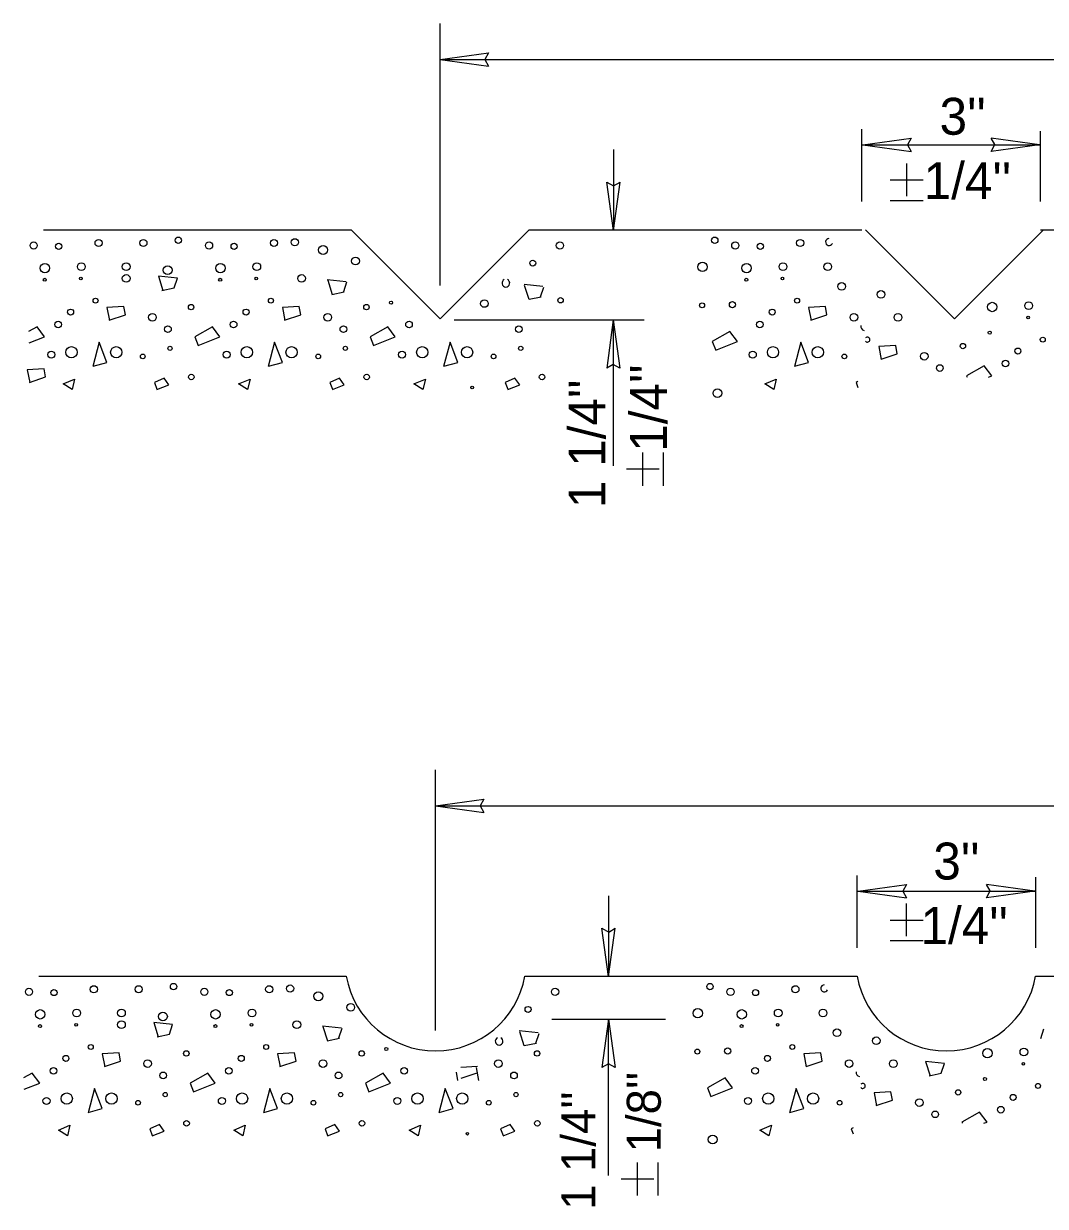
# Model space of a CAD drawing. Extents: x 290 to 799, y -237 to 274.
# Drawn here: x 480.7 to 518.47, y 80.85 to 124.59 of the extents above; entities that cross this region are included whole.
import ezdxf

# ---------------------------------------------------------------- set-up
doc = ezdxf.new("R2010")
doc.units = 0
doc.header["$LTSCALE"] = 0.52
doc.layers.add('1', color=7, linetype='Continuous', lineweight=13)
doc.layers.add('36', color=7, linetype='Continuous', lineweight=35)

msp = doc.modelspace()

# ---------------------------------------------------------------- linework, layer by layer
at = {"layer": '1', "lineweight": 25}
for p, q in [((496.0958, 123.2629), (497.8839, 123.5087)), ((496.0958, 123.2629), (497.8839, 123.0173)), ((511.7238, 120.1129), (513.512, 120.3587)), ((518.2564, 120.1147), (516.4683, 120.3604)), ((511.7238, 120.1129), (513.512, 119.8673)), ((518.2564, 120.1147), (516.4683, 119.869)), ((513.3463, 118.2124), (513.3463, 119.4201)), ((502.5009, 116.9476), (502.2552, 118.7358)), ((502.5009, 116.9476), (502.7466, 118.7358)), ((512.7358, 118.8148), (513.9603, 118.8148)), ((512.7358, 118.0534), (513.9603, 118.0534)), ((496.1013, 113.6718), (492.8093, 116.9638)), ((496.1013, 113.6718), (499.3933, 116.9638)), ((515.1107, 113.6718), (511.8187, 116.9638)), ((515.1107, 113.6718), (518.4027, 116.9638)), ((502.4992, 113.6329), (502.2534, 111.8448)), ((502.4992, 113.6329), (502.7448, 111.8448)), ((503.5924, 107.5033), (503.5924, 108.7278)), ((504.3539, 107.5033), (504.3539, 108.7278)), ((504.1949, 108.1138), (502.9873, 108.1138)), ((495.9203, 95.6607), (497.7084, 95.9064)), ((495.9203, 95.6607), (497.7084, 95.415)), ((511.5483, 92.5107), (513.3365, 92.7564)), ((518.0809, 92.5124), (516.2928, 92.7582)), ((511.5483, 92.5107), (513.3365, 92.265)), ((518.0809, 92.5124), (516.2928, 92.2668)), ((513.3412, 90.8375), (513.3412, 92.0452)), ((512.7308, 91.4399), (513.9552, 91.4399)), ((502.3254, 89.3454), (502.0797, 91.1335)), ((502.3254, 89.3454), (502.5711, 91.1335)), ((512.7308, 90.6785), (513.9552, 90.6785)), ((502.3237, 87.7697), (502.0779, 85.9815)), ((502.3237, 87.7697), (502.5693, 85.9815)), ((503.3911, 81.2486), (503.3911, 82.4731)), ((504.1525, 81.2486), (504.1525, 82.4731)), ((503.9935, 81.8591), (502.7858, 81.8591))]:
    msp.add_line(p, q, dxfattribs=at)
at = {"layer": '1'}
for p, q in [((492.6243, 115.0405), (491.9253, 115.1141)), ((491.9387, 115.1007), (492.1043, 114.5763)), ((492.0943, 114.5763), (492.5449, 114.6683)), ((492.5315, 114.6818), (492.6511, 115.0405)), ((499.8968, 114.8746), (499.1978, 114.9482)), ((499.2053, 114.9213), (499.3708, 114.397)), ((499.8115, 114.489), (499.9311, 114.8478)), ((499.3818, 114.3987), (499.8325, 114.4906)), ((481.1934, 113.381), (480.8733, 113.2007)), ((481.4693, 113.0131), (481.1934, 113.381)), ((496.6193, 113.6333), (503.6443, 113.6333)), ((480.8974, 112.7831), (481.4693, 113.0131)), ((492.4488, 87.4383), (491.7498, 87.5118)), ((491.7632, 87.4984), (491.9288, 86.9742)), ((491.9188, 86.9741), (492.3694, 87.066)), ((492.356, 87.0795), (492.4756, 87.4383)), ((499.7213, 87.2723), (499.0223, 87.3459)), ((499.0298, 87.3191), (499.1953, 86.7948)), ((499.636, 86.8868), (499.7556, 87.2455)), ((518.2996, 87.0526), (518.4192, 87.4113)), ((499.2063, 86.7964), (499.657, 86.8884)), ((481.0179, 85.7788), (480.6978, 85.5984)), ((481.2938, 85.4108), (481.0179, 85.7788)), ((496.7541, 85.5081), (496.6989, 85.8116)), ((497.4817, 86.0253), (496.8562, 85.9885)), ((496.8678, 85.5907), (497.4658, 85.793)), ((497.4254, 85.9885), (497.5173, 85.5103)), ((480.7219, 85.1808), (481.2938, 85.4108))]:
    msp.add_line(p, q, dxfattribs=at)
at = {"layer": '1', "lineweight": 25}
for points in [[(497.8839, 123.5087), (497.7456, 123.2604), (497.8839, 123.0173)], [(513.512, 120.3587), (513.3737, 120.1104), (513.512, 119.8673)], [(516.4683, 119.869), (516.6066, 120.1173), (516.4683, 120.3604)], [(502.2552, 118.7358), (502.5034, 118.5974), (502.7466, 118.7358)], [(502.7448, 111.8448), (502.4966, 111.9832), (502.2534, 111.8448)], [(497.7084, 95.9064), (497.5701, 95.6582), (497.7084, 95.415)], [(513.3365, 92.7564), (513.1982, 92.5082), (513.3365, 92.265)], [(516.2928, 92.2668), (516.4311, 92.515), (516.2928, 92.7582)], [(502.0797, 91.1335), (502.3279, 90.9952), (502.5711, 91.1335)], [(502.5693, 85.9815), (502.3211, 86.1198), (502.0779, 85.9815)]]:
    msp.add_lwpolyline(points, dxfattribs=at)
at = {"layer": '1'}
for points in [[(485.8108, 114.7239), (486.2614, 114.8158), (486.381, 115.1746), (485.682, 115.2482), (485.8475, 114.7239)], [(483.8608, 113.6202), (484.4587, 113.8225), (484.4034, 114.126), (483.778, 114.0893), (483.8699, 113.611)], [(490.3453, 113.6202), (490.9432, 113.8225), (490.888, 114.126), (490.2625, 114.0893), (490.3545, 113.611)], [(509.7989, 113.6202), (510.3968, 113.8225), (510.3416, 114.126), (509.7162, 114.0893), (509.8081, 113.611)], [(483.263, 111.9278), (483.778, 112.0657), (483.4929, 112.8108), (483.2537, 111.9093)], [(489.7475, 111.9278), (490.2625, 112.0657), (489.9774, 112.8108), (489.7383, 111.9093)], [(496.232, 111.9278), (496.7471, 112.0657), (496.462, 112.8108), (496.2228, 111.9093)], [(509.2011, 111.9278), (509.7162, 112.0657), (509.4311, 112.8108), (509.1918, 111.9093)], [(512.398, 112.1793), (512.9959, 112.3815), (512.9407, 112.6851), (512.3153, 112.6483), (512.4072, 112.17)], [(480.9128, 111.3241), (481.5106, 111.5264), (481.4554, 111.8299), (480.8299, 111.7932), (480.9219, 111.3149)], [(516.3693, 111.5232), (516.4911, 111.5722), (516.2152, 111.9401), (515.5621, 111.5722), (515.5817, 111.5232)], [(485.6268, 111.0631), (486.0683, 111.2286), (485.8936, 111.477), (485.5348, 111.3207), (485.6268, 111.0723)], [(492.1113, 111.0631), (492.5528, 111.2286), (492.3781, 111.477), (492.0193, 111.3207), (492.1113, 111.0723)], [(498.5958, 111.0631), (499.0374, 111.2286), (498.8627, 111.477), (498.5039, 111.3207), (498.5958, 111.0723)], [(511.543, 111.3513), (511.473, 111.3207), (511.543, 111.1316)], [(485.6353, 87.1217), (486.0859, 87.2136), (486.2055, 87.5723), (485.5065, 87.6459), (485.672, 87.1217)], [(483.6853, 86.0179), (484.2832, 86.2203), (484.2279, 86.5238), (483.6025, 86.487), (483.6944, 86.0088)], [(490.1698, 86.0179), (490.7677, 86.2203), (490.7125, 86.5238), (490.087, 86.487), (490.179, 86.0088)], [(509.6234, 86.0179), (510.2213, 86.2203), (510.1661, 86.5238), (509.5407, 86.487), (509.6326, 86.0088)], [(514.1725, 85.6807), (514.6232, 85.7727), (514.7428, 86.1314), (514.0438, 86.205), (514.2093, 85.6807)], [(483.0875, 84.3255), (483.6025, 84.4634), (483.3174, 85.2085), (483.0782, 84.3071)], [(489.572, 84.3255), (490.087, 84.4634), (489.8019, 85.2085), (489.5628, 84.3071)], [(496.0565, 84.3255), (496.5716, 84.4634), (496.2865, 85.2085), (496.0473, 84.3071)], [(509.0256, 84.3255), (509.5407, 84.4634), (509.2556, 85.2085), (509.0163, 84.3071)], [(512.2225, 84.577), (512.8204, 84.7793), (512.7652, 85.0828), (512.1398, 85.0461), (512.2317, 84.5678)], [(516.1938, 83.9209), (516.3156, 83.9699), (516.0397, 84.3378), (515.3866, 83.9699), (515.4062, 83.9209)], [(485.4513, 83.4608), (485.8928, 83.6264), (485.7181, 83.8748), (485.3593, 83.7184), (485.4513, 83.47)], [(491.9358, 83.4608), (492.3773, 83.6264), (492.2026, 83.8748), (491.8438, 83.7184), (491.9358, 83.47)], [(498.4203, 83.4608), (498.8619, 83.6264), (498.6872, 83.8748), (498.3284, 83.7184), (498.4203, 83.47)], [(511.3675, 83.749), (511.2975, 83.7184), (511.3675, 83.5293)]]:
    msp.add_lwpolyline(points, dxfattribs=at)
for points in [[(487.1537, 112.6912), (487.9538, 113.0131), (487.6779, 113.381), (487.0248, 113.0131)], [(493.6382, 112.6912), (494.4384, 113.0131), (494.1625, 113.381), (493.5094, 113.0131)], [(506.2847, 112.5199), (507.0848, 112.8418), (506.8089, 113.2098), (506.1558, 112.8418)], [(482.1592, 111.2747), (482.5823, 111.4494), (482.4903, 111.0631)], [(488.6437, 111.2747), (489.0668, 111.4494), (488.9749, 111.0631)], [(495.1283, 111.2747), (495.5514, 111.4494), (495.4594, 111.0631)], [(508.0973, 111.2747), (508.5204, 111.4494), (508.4285, 111.0631)], [(486.9782, 85.0889), (487.7783, 85.4108), (487.5024, 85.7788), (486.8493, 85.4108)], [(493.4627, 85.0889), (494.2629, 85.4108), (493.987, 85.7788), (493.3339, 85.4108)], [(506.1092, 84.9177), (506.9093, 85.2396), (506.6334, 85.6076), (505.9803, 85.2396)], [(481.9837, 83.6724), (482.4068, 83.8472), (482.3148, 83.4608)], [(488.4682, 83.6724), (488.8913, 83.8472), (488.7994, 83.4608)], [(494.9528, 83.6724), (495.3759, 83.8472), (495.2839, 83.4608)], [(507.9218, 83.6724), (508.3449, 83.8472), (508.253, 83.4608)]]:
    msp.add_lwpolyline(points, close=True, dxfattribs=at)
for centre, radius in [((481.0691, 116.3871), 0.132), ((481.9936, 116.359), 0.1138), ((483.4687, 116.4805), 0.1325), ((485.1249, 116.4805), 0.1325), ((486.4162, 116.5798), 0.1193), ((487.5537, 116.3871), 0.132), ((488.4781, 116.359), 0.1138), ((489.9532, 116.4805), 0.1325), ((490.7246, 116.5074), 0.1325), ((491.7673, 116.222), 0.163), ((500.5227, 116.3871), 0.132), ((506.2486, 116.5798), 0.1193), ((507.0073, 116.3871), 0.132), ((507.9318, 116.359), 0.1138), ((509.4068, 116.4805), 0.1325), ((492.967, 115.8129), 0.1429), ((481.4859, 115.5539), 0.1733), ((482.8325, 115.6029), 0.1429), ((484.4887, 115.6029), 0.1429), ((486.0223, 115.476), 0.163), ((487.9705, 115.5539), 0.1733), ((489.317, 115.6029), 0.1429), ((499.5227, 115.735), 0.1108), ((505.7964, 115.5966), 0.1733), ((507.4241, 115.5539), 0.1733), ((508.7706, 115.6029), 0.1429), ((510.4268, 115.6029), 0.1429), ((481.4785, 115.1194), 0.0559), ((482.8123, 115.1654), 0.0469), ((484.4887, 115.1701), 0.1429), ((487.963, 115.1194), 0.0559), ((489.2968, 115.1654), 0.0469), ((490.9732, 115.1701), 0.1429), ((507.4166, 115.1194), 0.0559), ((508.7504, 115.1654), 0.0469), ((510.9434, 114.8733), 0.1429), ((512.3958, 114.5777), 0.1429), ((483.3549, 114.3468), 0.092), ((486.8869, 114.1076), 0.0994), ((489.8395, 114.3468), 0.092), ((493.3714, 114.1076), 0.0994), ((494.2816, 114.2725), 0.0559), ((497.733, 114.2413), 0.1405), ((500.548, 114.3628), 0.0994), ((505.7808, 114.1754), 0.092), ((506.9031, 114.1967), 0.1138), ((509.2931, 114.3468), 0.092), ((516.5077, 114.1129), 0.1733), ((517.8543, 114.1619), 0.1429), ((482.4351, 113.9237), 0.1108), ((485.456, 113.731), 0.1405), ((488.9197, 113.9237), 0.1108), ((491.9405, 113.731), 0.1405), ((508.3733, 113.9237), 0.1108), ((511.3941, 113.731), 0.1405), ((513.0259, 113.7292), 0.1429), ((517.834, 113.7245), 0.0469), ((481.9763, 113.468), 0.1226), ((486.0334, 113.2964), 0.1225), ((488.4609, 113.468), 0.1226), ((492.518, 113.2964), 0.1225), ((494.9454, 113.468), 0.1226), ((499.0025, 113.2964), 0.1225), ((507.9145, 113.468), 0.1226), ((516.4147, 113.1646), 0.0559), ((518.3767, 112.9058), 0.092), ((481.7177, 112.3508), 0.1301), ((482.4647, 112.4386), 0.2094), ((484.1209, 112.4386), 0.2094), ((486.107, 112.5857), 0.0775), ((488.2023, 112.3508), 0.1301), ((488.9492, 112.4386), 0.2094), ((490.6054, 112.4386), 0.2094), ((492.5915, 112.5857), 0.0775), ((494.6868, 112.3508), 0.1301), ((495.4338, 112.4386), 0.2094), ((497.09, 112.4386), 0.2094), ((499.0761, 112.5857), 0.0775), ((507.6559, 112.3508), 0.1301), ((508.4028, 112.4386), 0.2094), ((510.059, 112.4386), 0.2094), ((513.9932, 112.2901), 0.1405), ((515.4241, 112.6667), 0.0994), ((517.4569, 112.4828), 0.1108), ((485.1025, 112.2864), 0.0867), ((491.587, 112.2864), 0.0867), ((498.0716, 112.2864), 0.0867), ((511.0406, 112.2864), 0.0867), ((516.9981, 112.0271), 0.1226), ((486.8961, 111.523), 0.1029), ((493.3807, 111.523), 0.1029), ((499.8652, 111.523), 0.1029), ((514.5707, 111.8555), 0.1225), ((497.2788, 111.137), 0.0469), ((506.3488, 110.9263), 0.163), ((480.8936, 88.7849), 0.132), ((481.8181, 88.7568), 0.1138), ((483.2932, 88.8783), 0.1325), ((484.9494, 88.8783), 0.1325), ((486.2407, 88.9775), 0.1193), ((487.3782, 88.7849), 0.132), ((488.3026, 88.7568), 0.1138), ((489.7777, 88.8783), 0.1325), ((490.5491, 88.9052), 0.1325), ((500.3472, 88.7849), 0.132), ((506.0731, 88.9775), 0.1193), ((506.8318, 88.7849), 0.132), ((507.7563, 88.7568), 0.1138), ((509.2313, 88.8783), 0.1325), ((491.5918, 88.6197), 0.163), ((481.3104, 87.9516), 0.1733), ((482.657, 88.0006), 0.1429), ((484.3132, 88.0006), 0.1429), ((485.8468, 87.8737), 0.163), ((487.795, 87.9516), 0.1733), ((489.1415, 88.0006), 0.1429), ((492.7915, 88.2106), 0.1429), ((499.3472, 88.1327), 0.1108), ((505.6209, 87.9944), 0.1733), ((507.2486, 87.9516), 0.1733), ((508.5951, 88.0006), 0.1429), ((510.2513, 88.0006), 0.1429), ((481.303, 87.5172), 0.0559), ((482.6368, 87.5632), 0.0469), ((484.3132, 87.5679), 0.1429), ((487.7875, 87.5172), 0.0559), ((489.1213, 87.5632), 0.0469), ((490.7977, 87.5679), 0.1429), ((507.2411, 87.5172), 0.0559), ((508.5749, 87.5632), 0.0469), ((510.7679, 87.2711), 0.1429), ((512.2203, 86.9755), 0.1429), ((483.1794, 86.7445), 0.092), ((489.664, 86.7445), 0.092), ((494.1061, 86.6702), 0.0559), ((505.6053, 86.5732), 0.092), ((506.7276, 86.5945), 0.1138), ((509.1176, 86.7445), 0.092), ((516.3322, 86.5107), 0.1733), ((517.6788, 86.5597), 0.1429), ((482.2596, 86.3215), 0.1108), ((485.2805, 86.1288), 0.1405), ((486.7114, 86.5054), 0.0994), ((488.7442, 86.3215), 0.1108), ((491.765, 86.1288), 0.1405), ((493.1959, 86.5054), 0.0994), ((498.2496, 86.1288), 0.1405), ((499.6804, 86.5054), 0.0994), ((508.1978, 86.3215), 0.1108), ((511.2186, 86.1288), 0.1405), ((512.8504, 86.1269), 0.1429), ((481.8008, 85.8658), 0.1226), ((485.8579, 85.6942), 0.1225), ((488.2854, 85.8658), 0.1226), ((492.3425, 85.6942), 0.1225), ((494.7699, 85.8658), 0.1226), ((498.827, 85.6942), 0.1225), ((507.739, 85.8658), 0.1226), ((517.6585, 86.1222), 0.0469), ((516.2392, 85.5624), 0.0559), ((518.2012, 85.3036), 0.092), ((481.5422, 84.7486), 0.1301), ((482.2892, 84.8364), 0.2094), ((483.9454, 84.8364), 0.2094), ((485.9315, 84.9835), 0.0775), ((488.0268, 84.7486), 0.1301), ((488.7737, 84.8364), 0.2094), ((490.4299, 84.8364), 0.2094), ((492.416, 84.9835), 0.0775), ((494.5113, 84.7486), 0.1301), ((495.2583, 84.8364), 0.2094), ((496.9145, 84.8364), 0.2094), ((498.9006, 84.9835), 0.0775), ((507.4804, 84.7486), 0.1301), ((508.2273, 84.8364), 0.2094), ((509.8835, 84.8364), 0.2094), ((515.2486, 85.0644), 0.0994), ((517.2814, 84.8805), 0.1108), ((484.927, 84.6842), 0.0867), ((491.4115, 84.6842), 0.0867), ((497.8961, 84.6842), 0.0867), ((510.8651, 84.6842), 0.0867), ((513.8177, 84.6878), 0.1405), ((516.8226, 84.4248), 0.1226), ((486.7206, 83.9207), 0.1029), ((493.2052, 83.9207), 0.1029), ((499.6897, 83.9207), 0.1029), ((514.3952, 84.2533), 0.1225), ((497.1033, 83.5348), 0.0469), ((506.1733, 83.3241), 0.163)]:
    msp.add_circle(centre, radius, dxfattribs=at)
for centre, radius, start, end in [((510.4794, 116.5149), 0.1325, 92.71297, 334.67313), ((498.5256, 114.9951), 0.1429, 113.45601, 66.54398), ((511.8127, 113.4068), 0.163, 171.72804, 255.65804), ((511.8922, 112.9058), 0.092, 222.2715, 137.7285), ((510.3039, 88.9127), 0.1325, 92.71297, 334.67313), ((498.2773, 86.9555), 0.1429, 113.45601, 66.54398), ((511.6372, 85.8046), 0.163, 171.72804, 255.65804), ((511.7167, 85.3036), 0.092, 222.2715, 137.7285)]:
    msp.add_arc(centre, radius, start, end, dxfattribs=at)
at = {"layer": '1', "lineweight": 25}
for centre in [(495.926, 89.9548), (514.813, 89.9548)]:
    msp.add_arc(centre, 3.3541, 190.18761, 349.81239, dxfattribs=at)
at = {"layer": '36', "lineweight": 13}
for p, q in [((496.0954, 114.9041), (496.0954, 124.5923)), ((496.0954, 123.2638), (571.6841, 123.2638)), ((511.6892, 118.0138), (511.6892, 120.6883)), ((518.2903, 118.0138), (518.2903, 120.6218)), ((502.5, 119.9348), (502.5, 116.9473)), ((511.6892, 120.1138), (518.2903, 120.1138)), ((502.5, 108.2431), (502.5, 113.6333)), ((495.9199, 87.3551), (495.9199, 96.9901)), ((495.9199, 95.6616), (571.5086, 95.6616)), ((511.5137, 90.4116), (511.5137, 93.086)), ((518.1148, 90.4116), (518.1148, 93.0196)), ((502.3245, 92.3327), (502.3245, 89.345)), ((511.5137, 92.5116), (518.1148, 92.5116)), ((500.2245, 87.77), (504.4245, 87.77)), ((502.3245, 81.995), (502.3245, 87.77))]:
    msp.add_line(p, q, dxfattribs=at)
at = {"layer": '36', "lineweight": 25}
for p, q in [((481.4285, 116.9638), (492.8093, 116.9638)), ((499.3933, 116.9638), (511.6873, 116.9638)), ((518.2898, 116.9638), (530.75, 116.9638)), ((481.253, 89.3616), (492.6248, 89.3616)), ((499.2272, 89.3616), (511.5118, 89.3616)), ((518.1143, 89.3616), (530.5455, 89.3616))]:
    msp.add_line(p, q, dxfattribs=at)

# ---------------------------------------------------------------- texts
at = {"layer": '36'}
for s, p in [("3''", (514.5624, 120.4843)), ("1/4''", (513.9763, 118.1031)), ("3''", (514.3302, 92.9389)), ("1/4''", (513.8577, 90.5578))]:
    msp.add_text(s, height=1.365, dxfattribs=at).set_placement(p)
for s, height, p in [("1/4''", 1.365, (504.4834, 108.7609)), ("1 1/4''", 1.365, (502.2084, 106.6806)), ("1/8''", 1.257, (504.254, 82.8498)), ("1 1/4''", 1.257, (501.8387, 80.7224))]:
    msp.add_text(s, height=height, rotation=90, dxfattribs=at).set_placement(p)

doc.saveas('drawing.dxf')
